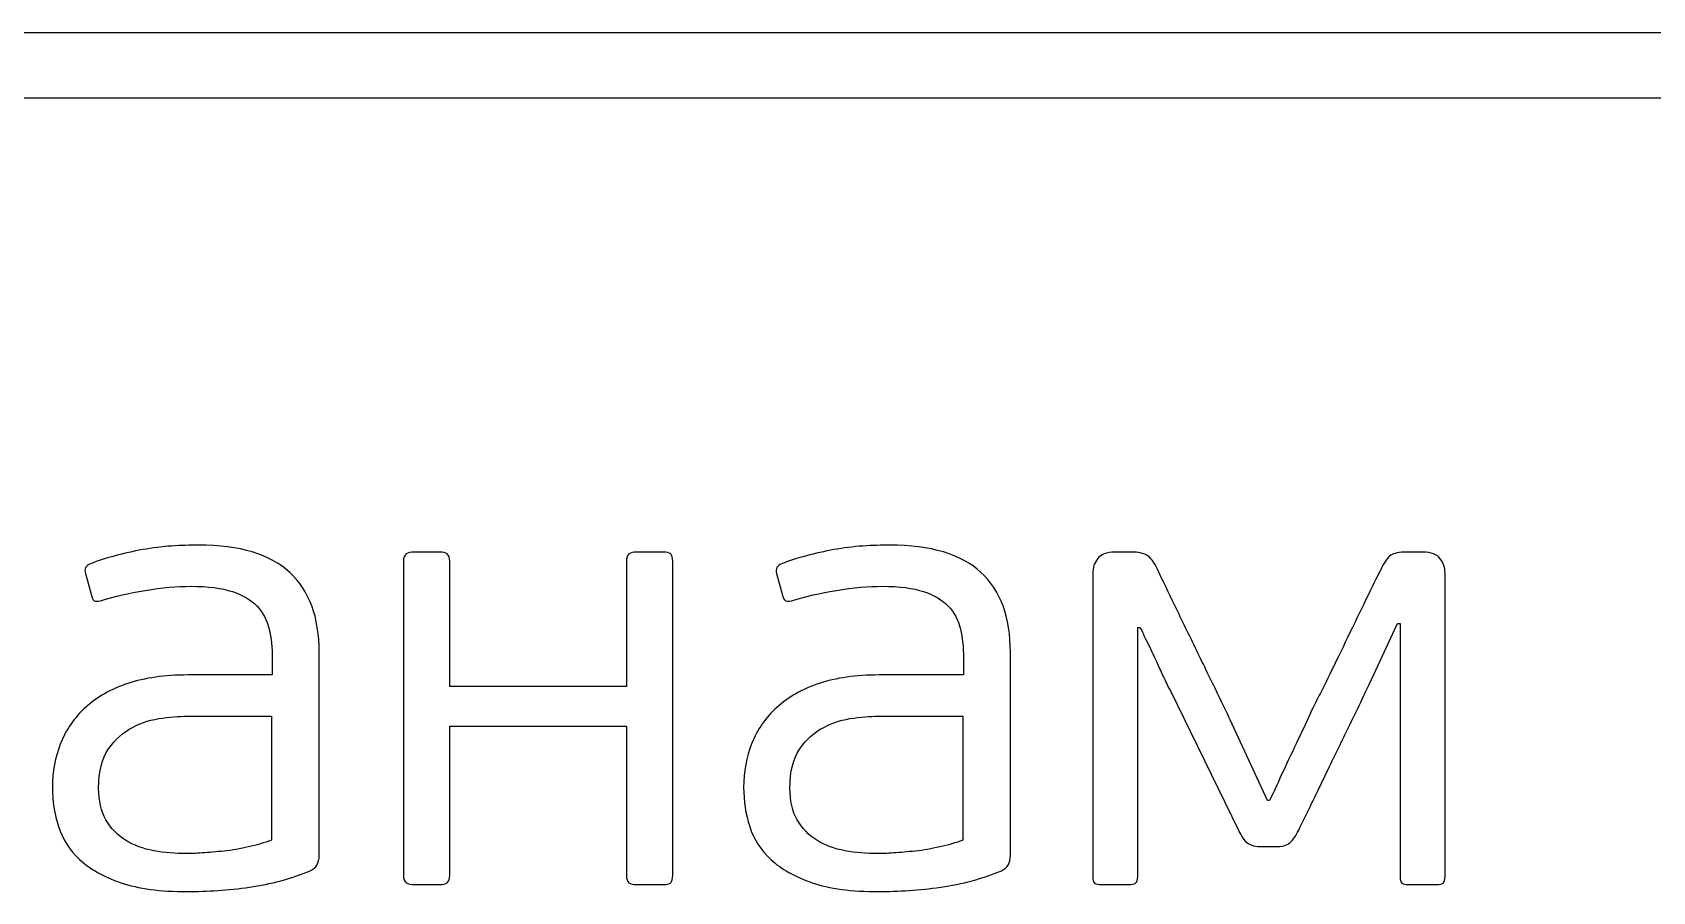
# Model space of a CAD drawing. Header units: centimetres. Extents: x -21.3 to 21.2, y -15.2 to 14.8.
# Drawn here: x 18.593 to 19.178, y 10.548 to 10.859 of the extents above; entities that cross this region are included whole.
import ezdxf

# ---------------------------------------------------------------- set-up
doc = ezdxf.new("R2010")
doc.units = ezdxf.units.CM
doc.header["$MEASUREMENT"] = 0
doc.layers.add('layer 1', color=7, linetype='Continuous')

msp = doc.modelspace()

# ---------------------------------------------------------------- linework, layer by layer
at = {"layer": 'layer 1', "color": 29}
for points, knots in [([(13.7485, 10.83475), (13.7485, 10.83475), (20.67123, 10.83475), (20.67123, 10.83475), (20.67123, 10.83475), (20.67123, 10.83475), (20.67123, 10.85851), (20.67123, 10.85851), (20.67123, 10.85851), (20.67123, 10.85851), (13.7485, 10.85851), (13.7485, 10.85851), (13.7485, 10.85851), (13.7485, 10.85851), (13.7485, 10.83475), (13.7485, 10.83475)], [0, 0, 0, 0, 0.2, 0.2, 0.2, 0.2, 0.4, 0.4, 0.4, 0.4, 0.6, 0.6, 0.6, 0.6, 1, 1, 1, 1]), ([(18.69617, 10.5613), (18.69617, 10.55855), (18.6951, 10.55672), (18.69296, 10.55581), (18.69296, 10.55581), (18.6861, 10.55291), (18.67878, 10.55093), (18.67101, 10.54986), (18.67101, 10.54986), (18.66323, 10.54879), (18.65576, 10.54826), (18.64859, 10.54826), (18.64859, 10.54826), (18.63883, 10.54826), (18.63083, 10.54932), (18.62457, 10.55146), (18.62457, 10.55146), (18.61833, 10.55359), (18.61337, 10.55642), (18.60971, 10.55985), (18.60971, 10.55985), (18.60605, 10.56328), (18.6035, 10.56724), (18.60205, 10.57178), (18.60205, 10.57178), (18.6006, 10.57628), (18.59987, 10.581), (18.59987, 10.58588), (18.59987, 10.58588), (18.59987, 10.59153), (18.60087, 10.59686), (18.60284, 10.60182), (18.60284, 10.60182), (18.60483, 10.60681), (18.60784, 10.61112), (18.61188, 10.61478), (18.61188, 10.61478), (18.61592, 10.61844), (18.62099, 10.62134), (18.62709, 10.6234), (18.62709, 10.6234), (18.63319, 10.62545), (18.64043, 10.62648), (18.64882, 10.62648), (18.64882, 10.62648), (18.64882, 10.62648), (18.67924, 10.62648), (18.67924, 10.62648), (18.67924, 10.62648), (18.67924, 10.62648), (18.67924, 10.63258), (18.67924, 10.63258), (18.67924, 10.63258), (18.67924, 10.63632), (18.67886, 10.63982), (18.6781, 10.64307), (18.6781, 10.64307), (18.67733, 10.64631), (18.67588, 10.64905), (18.67375, 10.6513), (18.67375, 10.6513), (18.67162, 10.65355), (18.66864, 10.6553), (18.66483, 10.6566), (18.66483, 10.6566), (18.66102, 10.65786), (18.65606, 10.6585), (18.64996, 10.6585), (18.64996, 10.6585), (18.64493, 10.6585), (18.63941, 10.65801), (18.63338, 10.65702), (18.63338, 10.65702), (18.62736, 10.65602), (18.62221, 10.65484), (18.61794, 10.65347), (18.61794, 10.65347), (18.61688, 10.65316), (18.61604, 10.65305), (18.61543, 10.65313), (18.61543, 10.65313), (18.61482, 10.65321), (18.61436, 10.65378), (18.61405, 10.65484), (18.61405, 10.65484), (18.61405, 10.65484), (18.61177, 10.66315), (18.61177, 10.66315), (18.61177, 10.66315), (18.61131, 10.66487), (18.61192, 10.66601), (18.6136, 10.66662), (18.6136, 10.66662), (18.61634, 10.66773), (18.61931, 10.66868), (18.62252, 10.66952), (18.62252, 10.66952), (18.62572, 10.6704), (18.62904, 10.67112), (18.63247, 10.67173), (18.63247, 10.67173), (18.6359, 10.67238), (18.63936, 10.6728), (18.64287, 10.67303), (18.64287, 10.67303), (18.64638, 10.67326), (18.64966, 10.67337), (18.65271, 10.67337), (18.65271, 10.67337), (18.6675, 10.67337), (18.67844, 10.67009), (18.68553, 10.66353), (18.68553, 10.66353), (18.69262, 10.65698), (18.69617, 10.64737), (18.69617, 10.63472), (18.69617, 10.63472), (18.69617, 10.63472), (18.69617, 10.5613), (18.69617, 10.5613)], [0, 0, 0, 0, 0.032258, 0.032258, 0.032258, 0.032258, 0.064516, 0.064516, 0.064516, 0.064516, 0.096774, 0.096774, 0.096774, 0.096774, 0.129032, 0.129032, 0.129032, 0.129032, 0.16129, 0.16129, 0.16129, 0.16129, 0.193548, 0.193548, 0.193548, 0.193548, 0.225806, 0.225806, 0.225806, 0.225806, 0.258065, 0.258065, 0.258065, 0.258065, 0.290323, 0.290323, 0.290323, 0.290323, 0.322581, 0.322581, 0.322581, 0.322581, 0.354839, 0.354839, 0.354839, 0.354839, 0.387097, 0.387097, 0.387097, 0.387097, 0.419355, 0.419355, 0.419355, 0.419355, 0.451613, 0.451613, 0.451613, 0.451613, 0.483871, 0.483871, 0.483871, 0.483871, 0.516129, 0.516129, 0.516129, 0.516129, 0.548387, 0.548387, 0.548387, 0.548387, 0.580645, 0.580645, 0.580645, 0.580645, 0.612903, 0.612903, 0.612903, 0.612903, 0.645161, 0.645161, 0.645161, 0.645161, 0.677419, 0.677419, 0.677419, 0.677419, 0.709677, 0.709677, 0.709677, 0.709677, 0.741935, 0.741935, 0.741935, 0.741935, 0.774194, 0.774194, 0.774194, 0.774194, 0.806452, 0.806452, 0.806452, 0.806452, 0.83871, 0.83871, 0.83871, 0.83871, 0.870968, 0.870968, 0.870968, 0.870968, 0.903226, 0.903226, 0.903226, 0.903226, 0.935484, 0.935484, 0.935484, 0.935484, 1, 1, 1, 1]), ([(18.74329, 10.5542), (18.74329, 10.55283), (18.74298, 10.55192), (18.74237, 10.55146), (18.74237, 10.55146), (18.7418, 10.551), (18.74089, 10.55077), (18.73966, 10.55077), (18.73966, 10.55077), (18.73966, 10.55077), (18.73044, 10.55077), (18.73044, 10.55077), (18.73044, 10.55077), (18.72922, 10.55077), (18.72827, 10.551), (18.72762, 10.55146), (18.72762, 10.55146), (18.72693, 10.55192), (18.72659, 10.55283), (18.72659, 10.5542), (18.72659, 10.5542), (18.72659, 10.5542), (18.72659, 10.66743), (18.72659, 10.66743), (18.72659, 10.66743), (18.72659, 10.66879), (18.72693, 10.66971), (18.72762, 10.67017), (18.72762, 10.67017), (18.72827, 10.67063), (18.72922, 10.67085), (18.73044, 10.67085), (18.73044, 10.67085), (18.73044, 10.67085), (18.73966, 10.67085), (18.73966, 10.67085), (18.73966, 10.67085), (18.74089, 10.67085), (18.7418, 10.67063), (18.74237, 10.67017), (18.74237, 10.67017), (18.74298, 10.66971), (18.74329, 10.66879), (18.74329, 10.66743), (18.74329, 10.66743), (18.74329, 10.66743), (18.74329, 10.62236), (18.74329, 10.62236), (18.74329, 10.62236), (18.74329, 10.62236), (18.8071, 10.62236), (18.8071, 10.62236), (18.8071, 10.62236), (18.8071, 10.62236), (18.8071, 10.66743), (18.8071, 10.66743), (18.8071, 10.66743), (18.8071, 10.66879), (18.8074, 10.66971), (18.80801, 10.67017), (18.80801, 10.67017), (18.80866, 10.67063), (18.80958, 10.67085), (18.8108, 10.67085), (18.8108, 10.67085), (18.8108, 10.67085), (18.82033, 10.67085), (18.82033, 10.67085), (18.82033, 10.67085), (18.8217, 10.67085), (18.82266, 10.67063), (18.82311, 10.67017), (18.82311, 10.67017), (18.82357, 10.66971), (18.8238, 10.66879), (18.8238, 10.66743), (18.8238, 10.66743), (18.8238, 10.66743), (18.8238, 10.5542), (18.8238, 10.5542), (18.8238, 10.5542), (18.8238, 10.55283), (18.82357, 10.55192), (18.82311, 10.55146), (18.82311, 10.55146), (18.82266, 10.551), (18.8217, 10.55077), (18.82033, 10.55077), (18.82033, 10.55077), (18.82033, 10.55077), (18.8108, 10.55077), (18.8108, 10.55077), (18.8108, 10.55077), (18.80958, 10.55077), (18.80866, 10.551), (18.80801, 10.55146), (18.80801, 10.55146), (18.8074, 10.55192), (18.8071, 10.55283), (18.8071, 10.5542), (18.8071, 10.5542), (18.8071, 10.5542), (18.8071, 10.60795), (18.8071, 10.60795), (18.8071, 10.60795), (18.8071, 10.60795), (18.74329, 10.60795), (18.74329, 10.60795), (18.74329, 10.60795), (18.74329, 10.60795), (18.74329, 10.5542), (18.74329, 10.5542)], [0, 0, 0, 0, 0.034483, 0.034483, 0.034483, 0.034483, 0.068966, 0.068966, 0.068966, 0.068966, 0.103448, 0.103448, 0.103448, 0.103448, 0.137931, 0.137931, 0.137931, 0.137931, 0.172414, 0.172414, 0.172414, 0.172414, 0.206897, 0.206897, 0.206897, 0.206897, 0.241379, 0.241379, 0.241379, 0.241379, 0.275862, 0.275862, 0.275862, 0.275862, 0.310345, 0.310345, 0.310345, 0.310345, 0.344828, 0.344828, 0.344828, 0.344828, 0.37931, 0.37931, 0.37931, 0.37931, 0.413793, 0.413793, 0.413793, 0.413793, 0.448276, 0.448276, 0.448276, 0.448276, 0.482759, 0.482759, 0.482759, 0.482759, 0.517241, 0.517241, 0.517241, 0.517241, 0.551724, 0.551724, 0.551724, 0.551724, 0.586207, 0.586207, 0.586207, 0.586207, 0.62069, 0.62069, 0.62069, 0.62069, 0.655172, 0.655172, 0.655172, 0.655172, 0.689655, 0.689655, 0.689655, 0.689655, 0.724138, 0.724138, 0.724138, 0.724138, 0.758621, 0.758621, 0.758621, 0.758621, 0.793103, 0.793103, 0.793103, 0.793103, 0.827586, 0.827586, 0.827586, 0.827586, 0.862069, 0.862069, 0.862069, 0.862069, 0.896552, 0.896552, 0.896552, 0.896552, 0.931034, 0.931034, 0.931034, 0.931034, 1, 1, 1, 1]), ([(18.94571, 10.5613), (18.94571, 10.55855), (18.94464, 10.55672), (18.9425, 10.55581), (18.9425, 10.55581), (18.93564, 10.55291), (18.92832, 10.55093), (18.92054, 10.54986), (18.92054, 10.54986), (18.91277, 10.54879), (18.9053, 10.54826), (18.89813, 10.54826), (18.89813, 10.54826), (18.88837, 10.54826), (18.88037, 10.54932), (18.87411, 10.55146), (18.87411, 10.55146), (18.86787, 10.55359), (18.86291, 10.55642), (18.85925, 10.55985), (18.85925, 10.55985), (18.85559, 10.56328), (18.85303, 10.56724), (18.85159, 10.57178), (18.85159, 10.57178), (18.85014, 10.57628), (18.84941, 10.581), (18.84941, 10.58588), (18.84941, 10.58588), (18.84941, 10.59153), (18.8504, 10.59686), (18.85238, 10.60182), (18.85238, 10.60182), (18.85437, 10.60681), (18.85738, 10.61112), (18.86142, 10.61478), (18.86142, 10.61478), (18.86546, 10.61844), (18.87053, 10.62134), (18.87663, 10.6234), (18.87663, 10.6234), (18.88273, 10.62545), (18.88997, 10.62648), (18.89836, 10.62648), (18.89836, 10.62648), (18.89836, 10.62648), (18.92878, 10.62648), (18.92878, 10.62648), (18.92878, 10.62648), (18.92878, 10.62648), (18.92878, 10.63258), (18.92878, 10.63258), (18.92878, 10.63258), (18.92878, 10.63632), (18.9284, 10.63982), (18.92764, 10.64307), (18.92764, 10.64307), (18.92687, 10.64631), (18.92542, 10.64905), (18.92329, 10.6513), (18.92329, 10.6513), (18.92116, 10.65355), (18.91818, 10.6553), (18.91437, 10.6566), (18.91437, 10.6566), (18.91056, 10.65786), (18.9056, 10.6585), (18.8995, 10.6585), (18.8995, 10.6585), (18.89447, 10.6585), (18.88894, 10.65801), (18.88292, 10.65702), (18.88292, 10.65702), (18.8769, 10.65602), (18.87175, 10.65484), (18.86748, 10.65347), (18.86748, 10.65347), (18.86642, 10.65316), (18.86558, 10.65305), (18.86497, 10.65313), (18.86497, 10.65313), (18.86436, 10.65321), (18.8639, 10.65378), (18.86359, 10.65484), (18.86359, 10.65484), (18.86359, 10.65484), (18.86131, 10.66315), (18.86131, 10.66315), (18.86131, 10.66315), (18.86085, 10.66487), (18.86146, 10.66601), (18.86313, 10.66662), (18.86313, 10.66662), (18.86588, 10.66773), (18.86885, 10.66868), (18.87206, 10.66952), (18.87206, 10.66952), (18.87526, 10.6704), (18.87858, 10.67112), (18.882, 10.67173), (18.882, 10.67173), (18.88544, 10.67238), (18.8889, 10.6728), (18.89241, 10.67303), (18.89241, 10.67303), (18.89592, 10.67326), (18.8992, 10.67337), (18.90225, 10.67337), (18.90225, 10.67337), (18.91704, 10.67337), (18.92798, 10.67009), (18.93507, 10.66353), (18.93507, 10.66353), (18.94216, 10.65698), (18.94571, 10.64737), (18.94571, 10.63472), (18.94571, 10.63472), (18.94571, 10.63472), (18.94571, 10.5613), (18.94571, 10.5613)], [0, 0, 0, 0, 0.032258, 0.032258, 0.032258, 0.032258, 0.064516, 0.064516, 0.064516, 0.064516, 0.096774, 0.096774, 0.096774, 0.096774, 0.129032, 0.129032, 0.129032, 0.129032, 0.16129, 0.16129, 0.16129, 0.16129, 0.193548, 0.193548, 0.193548, 0.193548, 0.225806, 0.225806, 0.225806, 0.225806, 0.258065, 0.258065, 0.258065, 0.258065, 0.290323, 0.290323, 0.290323, 0.290323, 0.322581, 0.322581, 0.322581, 0.322581, 0.354839, 0.354839, 0.354839, 0.354839, 0.387097, 0.387097, 0.387097, 0.387097, 0.419355, 0.419355, 0.419355, 0.419355, 0.451613, 0.451613, 0.451613, 0.451613, 0.483871, 0.483871, 0.483871, 0.483871, 0.516129, 0.516129, 0.516129, 0.516129, 0.548387, 0.548387, 0.548387, 0.548387, 0.580645, 0.580645, 0.580645, 0.580645, 0.612903, 0.612903, 0.612903, 0.612903, 0.645161, 0.645161, 0.645161, 0.645161, 0.677419, 0.677419, 0.677419, 0.677419, 0.709677, 0.709677, 0.709677, 0.709677, 0.741935, 0.741935, 0.741935, 0.741935, 0.774194, 0.774194, 0.774194, 0.774194, 0.806452, 0.806452, 0.806452, 0.806452, 0.83871, 0.83871, 0.83871, 0.83871, 0.870968, 0.870968, 0.870968, 0.870968, 0.903226, 0.903226, 0.903226, 0.903226, 0.935484, 0.935484, 0.935484, 0.935484, 1, 1, 1, 1]), ([(18.99168, 10.64364), (18.99168, 10.64364), (18.99168, 10.55375), (18.99168, 10.55375), (18.99168, 10.55375), (18.99168, 10.55253), (18.99142, 10.55173), (18.99088, 10.55134), (18.99088, 10.55134), (18.99035, 10.55096), (18.98947, 10.55077), (18.98825, 10.55077), (18.98825, 10.55077), (18.98825, 10.55077), (18.97865, 10.55077), (18.97865, 10.55077), (18.97865, 10.55077), (18.97743, 10.55077), (18.97659, 10.55096), (18.97613, 10.55134), (18.97613, 10.55134), (18.97567, 10.55173), (18.97544, 10.55253), (18.97544, 10.55375), (18.97544, 10.55375), (18.97544, 10.55375), (18.97544, 10.6633), (18.97544, 10.6633), (18.97544, 10.6633), (18.97544, 10.66514), (18.97602, 10.66685), (18.97716, 10.66845), (18.97716, 10.66845), (18.9783, 10.67006), (18.9804, 10.67085), (18.98345, 10.67085), (18.98345, 10.67085), (18.98345, 10.67085), (18.98962, 10.67085), (18.98962, 10.67085), (18.98962, 10.67085), (18.99191, 10.67085), (18.9937, 10.67047), (18.995, 10.66971), (18.995, 10.66971), (18.9963, 10.66895), (18.99755, 10.66727), (18.99877, 10.66468), (18.99877, 10.66468), (18.99999, 10.66209), (19.00182, 10.65827), (19.00426, 10.65324), (19.00426, 10.65324), (19.0067, 10.64821), (19.00925, 10.64295), (19.01193, 10.63746), (19.01193, 10.63746), (19.01459, 10.63197), (19.01715, 10.62671), (19.01959, 10.62168), (19.01959, 10.62168), (19.02202, 10.61665), (19.02386, 10.61283), (19.02508, 10.61024), (19.02508, 10.61024), (19.02508, 10.61024), (19.03857, 10.58119), (19.03857, 10.58119), (19.03857, 10.58119), (19.03857, 10.58119), (19.03926, 10.58119), (19.03926, 10.58119), (19.03926, 10.58119), (19.04017, 10.58302), (19.04143, 10.58569), (19.04303, 10.5892), (19.04303, 10.5892), (19.04463, 10.59271), (19.04634, 10.59637), (19.04818, 10.60018), (19.04818, 10.60018), (19.05001, 10.60399), (19.05172, 10.60765), (19.05332, 10.61116), (19.05332, 10.61116), (19.05492, 10.61467), (19.05618, 10.61726), (19.05709, 10.61893), (19.05709, 10.61893), (19.05816, 10.62092), (19.05973, 10.62404), (19.06179, 10.62831), (19.06179, 10.62831), (19.06385, 10.63258), (19.06602, 10.63708), (19.0683, 10.6418), (19.0683, 10.6418), (19.07059, 10.64654), (19.07276, 10.65103), (19.07483, 10.6553), (19.07483, 10.6553), (19.07688, 10.65957), (19.07844, 10.66269), (19.07951, 10.66468), (19.07951, 10.66468), (19.08073, 10.66727), (19.08191, 10.66895), (19.08306, 10.66971), (19.08306, 10.66971), (19.0842, 10.67047), (19.08607, 10.67085), (19.08866, 10.67085), (19.08866, 10.67085), (19.08866, 10.67085), (19.09461, 10.67085), (19.09461, 10.67085), (19.09461, 10.67085), (19.09766, 10.67085), (19.09976, 10.67006), (19.1009, 10.66845), (19.1009, 10.66845), (19.10204, 10.66685), (19.10261, 10.66514), (19.10261, 10.6633), (19.10261, 10.6633), (19.10261, 10.6633), (19.10261, 10.55375), (19.10261, 10.55375), (19.10261, 10.55375), (19.10261, 10.55253), (19.10239, 10.55173), (19.10193, 10.55134), (19.10193, 10.55134), (19.10147, 10.55096), (19.10063, 10.55077), (19.09941, 10.55077), (19.09941, 10.55077), (19.09941, 10.55077), (19.08958, 10.55077), (19.08958, 10.55077), (19.08958, 10.55077), (19.08835, 10.55077), (19.08752, 10.55096), (19.08706, 10.55134), (19.08706, 10.55134), (19.0866, 10.55173), (19.08637, 10.55253), (19.08637, 10.55375), (19.08637, 10.55375), (19.08637, 10.55375), (19.08637, 10.64501), (19.08637, 10.64501), (19.08637, 10.64501), (19.08637, 10.64501), (19.08546, 10.64501), (19.08546, 10.64501), (19.08546, 10.64501), (19.08546, 10.64501), (19.07517, 10.62305), (19.07517, 10.62305), (19.07517, 10.62305), (19.07471, 10.62198), (19.07372, 10.61985), (19.07219, 10.61665), (19.07219, 10.61665), (19.07067, 10.61344), (19.06876, 10.60952), (19.06648, 10.60487), (19.06648, 10.60487), (19.06419, 10.60022), (19.06163, 10.59496), (19.05881, 10.58908), (19.05881, 10.58908), (19.05599, 10.58321), (19.05298, 10.577), (19.04978, 10.57044), (19.04978, 10.57044), (19.04871, 10.56831), (19.04764, 10.56678), (19.04657, 10.56587), (19.04657, 10.56587), (19.04551, 10.56495), (19.04375, 10.5645), (19.04131, 10.5645), (19.04131, 10.5645), (19.04131, 10.5645), (19.03674, 10.5645), (19.03674, 10.5645), (19.03674, 10.5645), (19.0343, 10.5645), (19.03251, 10.56492), (19.03137, 10.56576), (19.03137, 10.56576), (19.03022, 10.56659), (19.02912, 10.56816), (19.02805, 10.57044), (19.02805, 10.57044), (19.02805, 10.57044), (19.00335, 10.62099), (19.00335, 10.62099), (19.00335, 10.62099), (19.00289, 10.62175), (19.00216, 10.6232), (19.00117, 10.62534), (19.00117, 10.62534), (19.00018, 10.62747), (18.99911, 10.6298), (18.99797, 10.63231), (18.99797, 10.63231), (18.99683, 10.63483), (18.99572, 10.63715), (18.99465, 10.63929), (18.99465, 10.63929), (18.99359, 10.64143), (18.9929, 10.64287), (18.9926, 10.64364), (18.9926, 10.64364), (18.9926, 10.64364), (18.99168, 10.64364), (18.99168, 10.64364)], [0, 0, 0, 0, 0.017857, 0.017857, 0.017857, 0.017857, 0.035714, 0.035714, 0.035714, 0.035714, 0.053571, 0.053571, 0.053571, 0.053571, 0.071429, 0.071429, 0.071429, 0.071429, 0.089286, 0.089286, 0.089286, 0.089286, 0.107143, 0.107143, 0.107143, 0.107143, 0.125, 0.125, 0.125, 0.125, 0.142857, 0.142857, 0.142857, 0.142857, 0.160714, 0.160714, 0.160714, 0.160714, 0.178571, 0.178571, 0.178571, 0.178571, 0.196429, 0.196429, 0.196429, 0.196429, 0.214286, 0.214286, 0.214286, 0.214286, 0.232143, 0.232143, 0.232143, 0.232143, 0.25, 0.25, 0.25, 0.25, 0.267857, 0.267857, 0.267857, 0.267857, 0.285714, 0.285714, 0.285714, 0.285714, 0.303571, 0.303571, 0.303571, 0.303571, 0.321429, 0.321429, 0.321429, 0.321429, 0.339286, 0.339286, 0.339286, 0.339286, 0.357143, 0.357143, 0.357143, 0.357143, 0.375, 0.375, 0.375, 0.375, 0.392857, 0.392857, 0.392857, 0.392857, 0.410714, 0.410714, 0.410714, 0.410714, 0.428571, 0.428571, 0.428571, 0.428571, 0.446429, 0.446429, 0.446429, 0.446429, 0.464286, 0.464286, 0.464286, 0.464286, 0.482143, 0.482143, 0.482143, 0.482143, 0.5, 0.5, 0.5, 0.5, 0.517857, 0.517857, 0.517857, 0.517857, 0.535714, 0.535714, 0.535714, 0.535714, 0.553571, 0.553571, 0.553571, 0.553571, 0.571429, 0.571429, 0.571429, 0.571429, 0.589286, 0.589286, 0.589286, 0.589286, 0.607143, 0.607143, 0.607143, 0.607143, 0.625, 0.625, 0.625, 0.625, 0.642857, 0.642857, 0.642857, 0.642857, 0.660714, 0.660714, 0.660714, 0.660714, 0.678571, 0.678571, 0.678571, 0.678571, 0.696429, 0.696429, 0.696429, 0.696429, 0.714286, 0.714286, 0.714286, 0.714286, 0.732143, 0.732143, 0.732143, 0.732143, 0.75, 0.75, 0.75, 0.75, 0.767857, 0.767857, 0.767857, 0.767857, 0.785714, 0.785714, 0.785714, 0.785714, 0.803571, 0.803571, 0.803571, 0.803571, 0.821429, 0.821429, 0.821429, 0.821429, 0.839286, 0.839286, 0.839286, 0.839286, 0.857143, 0.857143, 0.857143, 0.857143, 0.875, 0.875, 0.875, 0.875, 0.892857, 0.892857, 0.892857, 0.892857, 0.910714, 0.910714, 0.910714, 0.910714, 0.928571, 0.928571, 0.928571, 0.928571, 0.946429, 0.946429, 0.946429, 0.946429, 0.964286, 0.964286, 0.964286, 0.964286, 1, 1, 1, 1]), ([(18.67901, 10.61161), (18.67901, 10.61161), (18.64951, 10.61161), (18.64951, 10.61161), (18.64951, 10.61161), (18.64676, 10.61161), (18.64349, 10.61138), (18.63967, 10.61093), (18.63967, 10.61093), (18.63586, 10.61047), (18.63224, 10.60936), (18.62881, 10.60757), (18.62881, 10.60757), (18.62538, 10.60582), (18.62248, 10.60323), (18.62012, 10.5998), (18.62012, 10.5998), (18.61775, 10.59633), (18.61657, 10.59164), (18.61657, 10.58566), (18.61657, 10.58566), (18.61657, 10.58104), (18.61745, 10.57723), (18.6192, 10.57418), (18.6192, 10.57418), (18.62096, 10.57109), (18.62332, 10.56865), (18.62629, 10.56682), (18.62629, 10.56682), (18.62927, 10.56495), (18.63266, 10.5637), (18.63647, 10.56301), (18.63647, 10.56301), (18.64028, 10.56232), (18.64425, 10.56198), (18.64836, 10.56198), (18.64836, 10.56198), (18.64973, 10.56198), (18.65161, 10.56206), (18.65397, 10.56221), (18.65397, 10.56221), (18.65633, 10.56236), (18.65896, 10.56259), (18.66186, 10.5629), (18.66186, 10.5629), (18.66476, 10.5632), (18.66769, 10.5637), (18.67066, 10.56438), (18.67066, 10.56438), (18.67364, 10.56507), (18.67642, 10.56587), (18.67901, 10.56682), (18.67901, 10.56682), (18.67901, 10.56682), (18.67901, 10.61161), (18.67901, 10.61161)], [0, 0, 0, 0, 0.066667, 0.066667, 0.066667, 0.066667, 0.133333, 0.133333, 0.133333, 0.133333, 0.2, 0.2, 0.2, 0.2, 0.266667, 0.266667, 0.266667, 0.266667, 0.333333, 0.333333, 0.333333, 0.333333, 0.4, 0.4, 0.4, 0.4, 0.466667, 0.466667, 0.466667, 0.466667, 0.533333, 0.533333, 0.533333, 0.533333, 0.6, 0.6, 0.6, 0.6, 0.666667, 0.666667, 0.666667, 0.666667, 0.733333, 0.733333, 0.733333, 0.733333, 0.8, 0.8, 0.8, 0.8, 0.866667, 0.866667, 0.866667, 0.866667, 1, 1, 1, 1]), ([(18.92855, 10.61161), (18.92855, 10.61161), (18.89905, 10.61161), (18.89905, 10.61161), (18.89905, 10.61161), (18.8963, 10.61161), (18.89302, 10.61138), (18.88921, 10.61093), (18.88921, 10.61093), (18.8854, 10.61047), (18.88178, 10.60936), (18.87835, 10.60757), (18.87835, 10.60757), (18.87492, 10.60582), (18.87202, 10.60323), (18.86966, 10.5998), (18.86966, 10.5998), (18.86729, 10.59633), (18.86611, 10.59164), (18.86611, 10.58566), (18.86611, 10.58566), (18.86611, 10.58104), (18.86699, 10.57723), (18.86874, 10.57418), (18.86874, 10.57418), (18.8705, 10.57109), (18.87286, 10.56865), (18.87583, 10.56682), (18.87583, 10.56682), (18.8788, 10.56495), (18.8822, 10.5637), (18.88601, 10.56301), (18.88601, 10.56301), (18.88982, 10.56232), (18.89379, 10.56198), (18.8979, 10.56198), (18.8979, 10.56198), (18.89927, 10.56198), (18.90114, 10.56206), (18.90351, 10.56221), (18.90351, 10.56221), (18.90587, 10.56236), (18.9085, 10.56259), (18.9114, 10.5629), (18.9114, 10.5629), (18.9143, 10.5632), (18.91723, 10.5637), (18.9202, 10.56438), (18.9202, 10.56438), (18.92318, 10.56507), (18.92596, 10.56587), (18.92855, 10.56682), (18.92855, 10.56682), (18.92855, 10.56682), (18.92855, 10.61161), (18.92855, 10.61161)], [0, 0, 0, 0, 0.066667, 0.066667, 0.066667, 0.066667, 0.133333, 0.133333, 0.133333, 0.133333, 0.2, 0.2, 0.2, 0.2, 0.266667, 0.266667, 0.266667, 0.266667, 0.333333, 0.333333, 0.333333, 0.333333, 0.4, 0.4, 0.4, 0.4, 0.466667, 0.466667, 0.466667, 0.466667, 0.533333, 0.533333, 0.533333, 0.533333, 0.6, 0.6, 0.6, 0.6, 0.666667, 0.666667, 0.666667, 0.666667, 0.733333, 0.733333, 0.733333, 0.733333, 0.8, 0.8, 0.8, 0.8, 0.866667, 0.866667, 0.866667, 0.866667, 1, 1, 1, 1])]:
    msp.add_open_spline(points, degree=3, knots=knots, dxfattribs=at)

doc.saveas('drawing.dxf')
